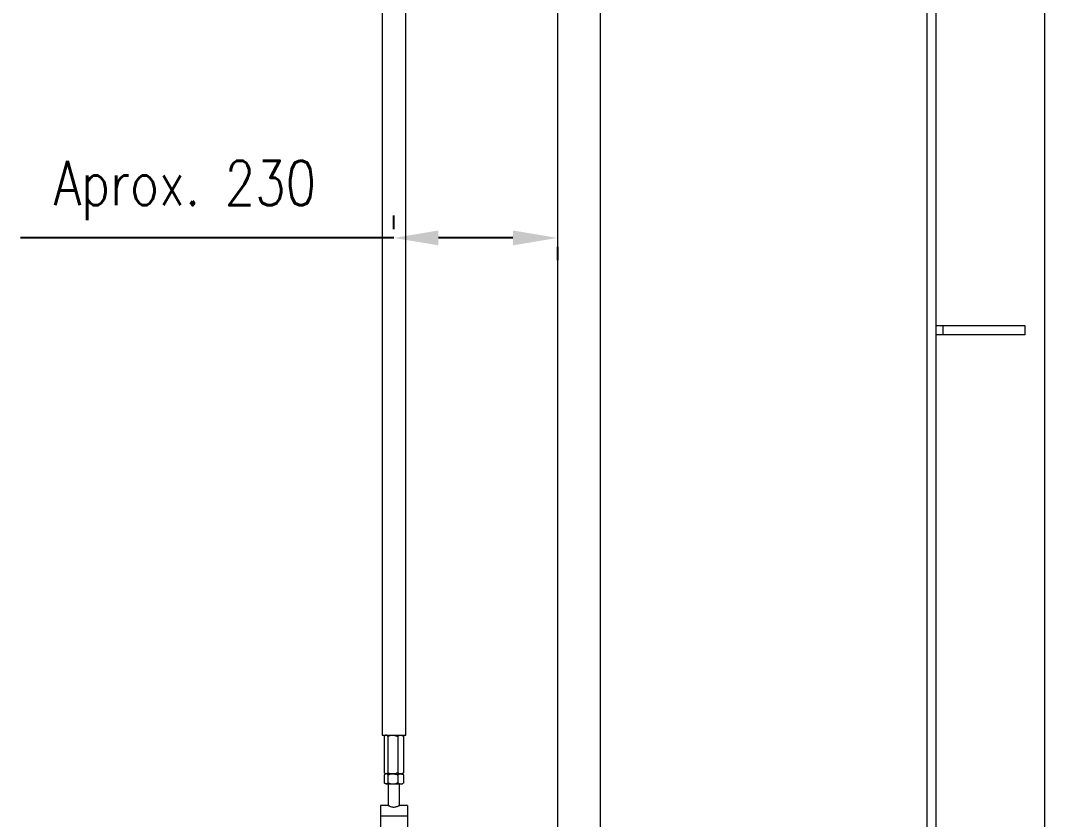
# Model space of a CAD drawing. Header units: millimetres. Extents: x 1587714 to 3094800, y -694377 to -413614.
# Drawn here: x 2045845 to 2047283, y -576744 to -575622 of the extents above; entities that cross this region are included whole.
import ezdxf

# ---------------------------------------------------------------- set-up
doc = ezdxf.new("R2010")
doc.units = ezdxf.units.MM
doc.layers.add('M0_EQUIPOS', color=7, linetype='Continuous')
doc.layers.add('M_DIM', color=1, linetype='Continuous')
doc.styles.add('STYLE-MSF', font='simplex.shx', dxfattribs={"width": 0.8})
doc.dimstyles.new('DIM1-25', dxfattribs={"dimscale": 25, "dimtxt": 2.5, "dimasz": 2.5, "dimexe": 1.25, "dimexo": 0.5, "dimgap": 1, "dimtad": 1, "dimdec": 1, "dimtxsty": 'STYLE-MSF', "dimcen": 2.5, "dimclrd": 8, "dimclre": 8, "dimclrt": 3, "dimaunit": 1, "dimadec": 1, "dimazin": 2, "dimtfac": 1, "dimtdec": 1, "dimtmove": 0, "dimatfit": 3, "dimfxl": 1, "dimlwd": -1, "dimlwe": -1, "dimarcsym": 0})

# ---------------------------------------------------------------- blocks, each defined once
blk = doc.blocks.new('*D22')
at = {"layer": 'Defpoints', "color": 0}
for p in [(2046369.2, -575927.1), (2046369.2, -575927.1), (2046598.7, -575927.1)]:
    blk.add_point(p, dxfattribs=at)
at = {"layer": 'M_DIM', "color": 8}
for p, q in [((2046369.2, -575914.6), (2046369.2, -575895.8)), ((2046369.2, -575927.1), (2045844.8, -575927.1)), ((2046536.2, -575927.1), (2046431.7, -575927.1)), ((2046598.7, -575939.6), (2046598.7, -575958.3))]:
    blk.add_line(p, q, dxfattribs=at)
for points in [[(2046431.7, -575916.6), (2046431.7, -575937.5), (2046369.2, -575927.1)], [(2046536.2, -575916.6), (2046536.2, -575937.5), (2046598.7, -575927.1)]]:
    blk.add_solid(points, dxfattribs=at)
at = {"layer": 'M_DIM', "color": 3, "insert": (2046075.8, -575860.4), "char_height": 62.5, "attachment_point": 5, "style": 'STYLE-MSF'}
blk.add_mtext('Aprox. 230', dxfattribs=at)

msp = doc.modelspace()

# ---------------------------------------------------------------- linework, layer by layer
at = {"layer": 'M0_EQUIPOS', "linetype": 'Continuous', "lineweight": 15}
for p, q in [((2047130.3202, -574747.0566), (2047130.3202, -583367.0593)), ((2047282.7201, -574747.0566), (2047282.7201, -576761.5066)), ((2046598.7201, -574937.058), (2046598.7201, -576917.0579)), ((2046658.7201, -574937.058), (2046658.7201, -576917.0579)), ((2047117.6201, -575302.0565), (2047117.6201, -582812.0559)), ((2047140.3201, -576050.708), (2047130.3202, -576050.708)), ((2047140.3201, -576063.4081), (2047140.3201, -576050.708)), ((2047255.3202, -576050.708), (2047140.3201, -576050.708)), ((2047255.3202, -576063.4081), (2047255.3202, -576050.708)), ((2047140.3201, -576063.4081), (2047130.3202, -576063.4081)), ((2047255.3202, -576063.4081), (2047140.3201, -576063.4081))]:
    msp.add_line(p, q, dxfattribs=at)
at = {"layer": 'M0_EQUIPOS', "color": 180, "linetype": 'Continuous', "lineweight": 15}
for p, q in [((2046352.5202, -575080.616), (2046352.5202, -576625.8291)), ((2046385.9202, -576625.8291), (2046385.9202, -575080.616)), ((2046352.5201, -576625.8291), (2046385.9201, -576625.8291)), ((2046355.5816, -576627.4165), (2046355.5816, -576678.44)), ((2046357.3075, -576625.8291), (2046356.3239, -576626.6765)), ((2046360.8506, -576627.4165), (2046360.8506, -576678.44)), ((2046374.4892, -576627.4165), (2046374.4892, -576678.44)), ((2046382.1164, -576626.6765), (2046381.1327, -576625.8291)), ((2046382.8586, -576627.4165), (2046382.8586, -576678.44)), ((2046355.5816, -576681.6153), (2046355.5816, -576692.6388)), ((2046356.3239, -576679.1801), (2046357.3075, -576680.0274)), ((2046357.3075, -576680.0274), (2046356.3239, -576680.8748)), ((2046367.6699, -576680.0274), (2046358.2161, -576680.0274)), ((2046360.8506, -576681.6153), (2046360.8506, -576692.6388)), ((2046378.6739, -576680.0274), (2046367.6699, -576680.0274)), ((2046374.4892, -576681.6153), (2046374.4892, -576692.6388)), ((2046381.1327, -576680.0274), (2046378.6739, -576680.0274)), ((2046381.1327, -576680.0274), (2046382.1164, -576679.1801)), ((2046382.1164, -576680.8748), (2046381.1327, -576680.0274)), ((2046382.8586, -576681.6153), (2046382.8586, -576692.6388)), ((2046356.3239, -576693.3789), (2046357.3075, -576694.2262)), ((2046358.2161, -576694.2262), (2046357.3075, -576694.2262)), ((2046358.2161, -576694.2262), (2046367.6699, -576694.2262)), ((2046361.3201, -576694.2262), (2046361.3201, -576724.4791)), ((2046367.6699, -576694.2262), (2046378.6739, -576694.2262)), ((2046377.1201, -576724.5221), (2046377.1201, -576694.2262)), ((2046378.6739, -576694.2262), (2046381.1327, -576694.2262)), ((2046381.1327, -576694.2262), (2046382.1164, -576693.3789)), ((2046361.3201, -576724.4791), (2046350.2201, -576724.4791)), ((2046350.2201, -576724.4791), (2046350.2201, -576739.3288)), ((2046388.2201, -576724.4791), (2046377.0378, -576724.4791)), ((2046388.2201, -576724.4791), (2046388.2201, -576739.3288)), ((2046388.2201, -576739.3288), (2046350.2201, -576739.3288)), ((2046350.2201, -576739.3288), (2046350.2201, -576784.8291)), ((2046388.2201, -576739.3288), (2046388.2201, -576784.8291))]:
    msp.add_line(p, q, dxfattribs=at)
for points, knots in [([(2046358.2161, -576625.8291), (2046358.1554, -576625.8308), (2046357.7602, -576625.8418), (2046357.0229, -576626.1032), (2046356.2093, -576626.7383), (2046355.7364, -576627.2492), (2046355.5816, -576627.4165)], [0, 0, 0, 0, 0.066926056, 0.435841801, 0.81527067, 1, 1, 1, 1]), ([(2046360.8506, -576627.4165), (2046360.6276, -576627.1807), (2046360.0998, -576626.6227), (2046359.2204, -576625.9792), (2046358.5537, -576625.8796), (2046358.2161, -576625.8291)], [0, 0, 0, 0, 0.265440397, 0.628073333, 1, 1, 1, 1]), ([(2046360.8506, -576627.4165), (2046361.9114, -576626.9998), (2046364.0717, -576626.1512), (2046366.43, -576625.8277), (2046367.6388, -576625.8291), (2046367.6699, -576625.8291)], [0, 0, 0, 0, 0.484549471, 0.986746243, 1, 1, 1, 1]), ([(2046367.6699, -576625.8291), (2046368.6252, -576625.8895), (2046370.5703, -576626.0124), (2046372.83, -576626.7249), (2046374.1162, -576627.2611), (2046374.4892, -576627.4165)], [0, 0, 0, 0, 0.40662559, 0.82796185, 1, 1, 1, 1]), ([(2046374.4892, -576627.4165), (2046375.1402, -576626.9998), (2046376.4659, -576626.1512), (2046377.9129, -576625.8277), (2046378.6548, -576625.8291), (2046378.6739, -576625.8291)], [0, 0, 0, 0, 0.484543497, 0.986748831, 1, 1, 1, 1]), ([(2046378.6739, -576625.8291), (2046379.2601, -576625.8895), (2046380.4538, -576626.0124), (2046381.8405, -576626.7249), (2046382.6298, -576627.2611), (2046382.8586, -576627.4165)], [0, 0, 0, 0, 0.4066299988, 0.8279662317, 1, 1, 1, 1]), ([(2046382.8586, -576627.4165), (2046382.6377, -576627.1606), (2046382.3898, -576626.8734), (2046382.1282, -576626.6967), (2046382.0997, -576626.6774)], [0, 0, 0, 0, 0.890918566, 1, 1, 1, 1]), ([(2046358.2161, -576680.0274), (2046358.1554, -576680.0257), (2046357.7602, -576680.0147), (2046357.0229, -576679.7534), (2046356.2093, -576679.1183), (2046355.7364, -576678.6073), (2046355.5816, -576678.44)], [0, 0, 0, 0, 0.066926056, 0.435841801, 0.81527067, 1, 1, 1, 1]), ([(2046358.2161, -576680.0274), (2046358.1554, -576680.0291), (2046357.7602, -576680.0401), (2046357.0229, -576680.3022), (2046356.2093, -576680.9371), (2046355.7364, -576681.448), (2046355.5816, -576681.6153)], [0, 0, 0, 0, 0.066925493, 0.435846546, 0.815272223, 1, 1, 1, 1]), ([(2046360.8506, -576678.44), (2046360.6276, -576678.6759), (2046360.0998, -576679.2338), (2046359.2204, -576679.8773), (2046358.5537, -576679.977), (2046358.2161, -576680.0274)], [0, 0, 0, 0, 0.265440397, 0.628073333, 1, 1, 1, 1]), ([(2046360.8506, -576681.6153), (2046360.6276, -576681.3793), (2046360.0999, -576680.8208), (2046359.2204, -576680.1783), (2046358.5537, -576680.0782), (2046358.2161, -576680.0274)], [0, 0, 0, 0, 0.26546109, 0.628071994, 1, 1, 1, 1]), ([(2046360.8506, -576678.44), (2046361.9114, -576678.8567), (2046364.0717, -576679.7053), (2046366.43, -576680.0289), (2046367.6388, -576680.0275), (2046367.6699, -576680.0274)], [0, 0, 0, 0, 0.484549471, 0.986746243, 1, 1, 1, 1]), ([(2046360.8506, -576681.6153), (2046361.9114, -576681.1978), (2046364.0717, -576680.3476), (2046366.43, -576680.0324), (2046367.6388, -576680.0276), (2046367.6699, -576680.0274)], [0, 0, 0, 0, 0.484549389, 0.9867460748, 1, 1, 1, 1]), ([(2046367.6699, -576680.0274), (2046368.6252, -576679.9671), (2046370.5703, -576679.8442), (2046372.83, -576679.1316), (2046374.1162, -576678.5955), (2046374.4892, -576678.44)], [0, 0, 0, 0, 0.40662559, 0.82796185, 1, 1, 1, 1]), ([(2046367.6699, -576680.0274), (2046368.6252, -576680.088), (2046370.5703, -576680.2113), (2046372.83, -576680.9237), (2046374.1162, -576681.4599), (2046374.4892, -576681.6153)], [0, 0, 0, 0, 0.4066296473, 0.8279630261, 1, 1, 1, 1]), ([(2046374.4892, -576678.44), (2046375.1402, -576678.8567), (2046376.4659, -576679.7053), (2046377.9129, -576680.0289), (2046378.6548, -576680.0275), (2046378.6739, -576680.0274)], [0, 0, 0, 0, 0.484543497, 0.986748831, 1, 1, 1, 1]), ([(2046374.4892, -576681.6153), (2046375.1402, -576681.1978), (2046376.4659, -576680.3476), (2046377.9129, -576680.0324), (2046378.6548, -576680.0276), (2046378.6739, -576680.0274)], [0, 0, 0, 0, 0.484543415, 0.986748663, 1, 1, 1, 1]), ([(2046378.6739, -576680.0274), (2046379.2601, -576679.9671), (2046380.4538, -576679.8442), (2046381.8405, -576679.1316), (2046382.6298, -576678.5955), (2046382.8586, -576678.44)], [0, 0, 0, 0, 0.4066299988, 0.8279662317, 1, 1, 1, 1]), ([(2046378.6739, -576680.0274), (2046379.2601, -576680.088), (2046380.4538, -576680.2113), (2046381.8405, -576680.9237), (2046382.6298, -576681.4599), (2046382.8586, -576681.6153)], [0, 0, 0, 0, 0.406634056, 0.827967408, 1, 1, 1, 1]), ([(2046382.8586, -576678.44), (2046382.6377, -576678.696), (2046382.3898, -576678.9832), (2046382.1282, -576679.1599), (2046382.0997, -576679.1791)], [0, 0, 0, 0, 0.890918566, 1, 1, 1, 1]), ([(2046382.8586, -576681.6153), (2046382.6377, -576681.3592), (2046382.3898, -576681.0717), (2046382.1282, -576680.895), (2046382.0997, -576680.8757)], [0, 0, 0, 0, 0.890927433, 1, 1, 1, 1]), ([(2046358.2161, -576694.2262), (2046358.1554, -576694.2245), (2046357.7602, -576694.2135), (2046357.0229, -576693.9522), (2046356.2093, -576693.317), (2046355.7364, -576692.8061), (2046355.5816, -576692.6388)], [0, 0, 0, 0, 0.066926056, 0.435841801, 0.81527067, 1, 1, 1, 1]), ([(2046360.8506, -576692.6388), (2046360.6276, -576692.8746), (2046360.0998, -576693.4326), (2046359.2204, -576694.0761), (2046358.5537, -576694.1758), (2046358.2161, -576694.2262)], [0, 0, 0, 0, 0.265440397, 0.628073333, 1, 1, 1, 1]), ([(2046360.8506, -576692.6388), (2046361.9115, -576693.0561), (2046364.0718, -576693.9059), (2046366.43, -576694.2213), (2046367.6388, -576694.2261), (2046367.6699, -576694.2262)], [0, 0, 0, 0, 0.4845380852, 0.9867457841, 1, 1, 1, 1]), ([(2046367.6699, -576694.2262), (2046368.6252, -576694.1657), (2046370.5703, -576694.0424), (2046372.8299, -576693.3297), (2046374.1162, -576692.7941), (2046374.4892, -576692.6388)], [0, 0, 0, 0, 0.406639854, 0.827983808, 1, 1, 1, 1]), ([(2046374.4892, -576692.6388), (2046375.1402, -576693.0561), (2046376.4659, -576693.9059), (2046377.9129, -576694.2213), (2046378.6548, -576694.2261), (2046378.6739, -576694.2262)], [0, 0, 0, 0, 0.4845321106, 0.9867483723, 1, 1, 1, 1]), ([(2046378.6739, -576694.2262), (2046379.2601, -576694.1657), (2046380.4538, -576694.0424), (2046381.8404, -576693.3297), (2046382.6298, -576692.7941), (2046382.8586, -576692.6388)], [0, 0, 0, 0, 0.406644263, 0.827988191, 1, 1, 1, 1]), ([(2046382.8586, -576692.6388), (2046382.6377, -576692.8947), (2046382.3898, -576693.182), (2046382.1282, -576693.3586), (2046382.0997, -576693.3779)], [0, 0, 0, 0, 0.890918566, 1, 1, 1, 1]), ([(2046361.3201, -576724.4791), (2046361.3962, -576724.5203), (2046361.5481, -576724.6025), (2046362.7186, -576725.1923), (2046364.5107, -576725.95), (2046366.9218, -576726.6394), (2046369.5781, -576726.8363), (2046371.9902, -576726.5122), (2046374.1078, -576725.8793), (2046375.8668, -576725.1286), (2046376.9886, -576724.5496), (2046377.0237, -576724.5303), (2046377.0378, -576724.5225)], [0, 0, 0, 0, 0.097750742, 0.195253253, 0.299239252, 0.412527936, 0.518552004, 0.609849198, 0.703307928, 0.810421856, 0.923708278, 1, 1, 1, 1])]:
    msp.add_open_spline(points, degree=3, knots=knots, dxfattribs=at)

# ---------------------------------------------------------------- dimensions: what is measured, and where the dimension line sits
at = {"layer": 'M_DIM'}
dim = msp.add_linear_dim(base=(2046369.2201, -575927.0577), p1=(2046598.7201, -575927.0577), p2=(2046369.2201, -575927.0577), text='Aprox. 230', dimstyle='DIM1-25', dxfattribs=at)
dim.commit()
dim.dimension.update_dxf_attribs({"geometry": '*D22', "text_midpoint": (2046075.7678, -575860.3911)})

doc.saveas('drawing.dxf')
